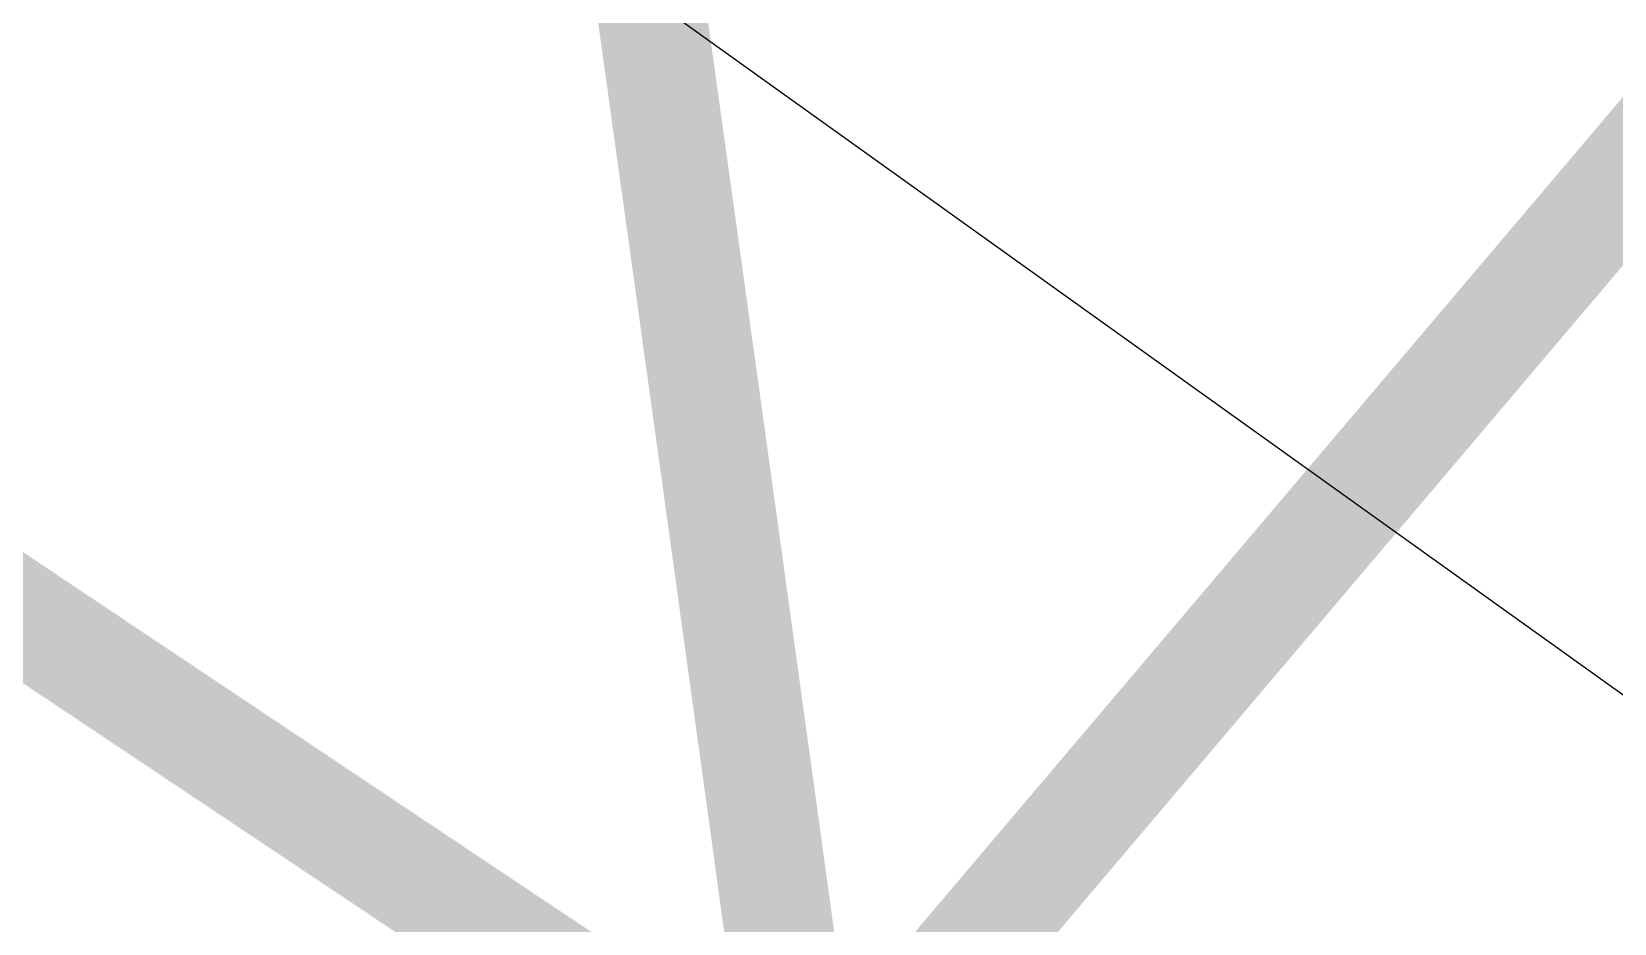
# Model space of a CAD drawing. Header units: inches. Extents: x -7 to 348, y -14 to 159.
# Drawn here: x 47.4951 to 47.6795, y 36.9635 to 37.0674 of the extents above; entities that cross this region are included whole.
import ezdxf

# ---------------------------------------------------------------- set-up
doc = ezdxf.new("R2010")
doc.units = ezdxf.units.IN
for name, color, linetype in [('Bottom Solder', 6, 'Continuous'), ('Dimension', 6, 'Continuous'), ('Fabrication', 76, 'Continuous'), ('Top Layer', 1, 'Continuous')]:
    doc.layers.add(name, color=color, linetype=linetype)

msp = doc.modelspace()

# ---------------------------------------------------------------- hatches: boundary and pattern name
at = {"layer": 'Bottom Solder'}
h = msp.add_hatch(color=6, dxfattribs=at)
edge = h.paths.add_edge_path()
edge.add_arc((47.14133, 36.66332), 0.4016, 0, 360)

# ---------------------------------------------------------------- linework, layer by layer
at = {"layer": 'Dimension', "const_width": 0.254}
for points in [[(58.31, 19.467, 1), (13.31, 19.467, 1)], [(54.56034, 19.46693, 1), (17.06033, 19.46693, 1)]]:
    msp.add_lwpolyline(points, format="xyb", close=True, dxfattribs=at)
at = {"layer": 'Fabrication', "const_width": 0.0127}
for points in [[(47.58559, 36.93795), (51.66361, 41.75183)], [(47.58559, 36.93795), (51.66361, 41.75183)], [(47.58559, 36.93795), (51.66361, 41.75183)], [(47.58559, 36.93795), (51.66361, 41.75183)], [(47.56647, 37.07619), (47.56789, 37.06599)], [(47.56647, 37.07619), (47.56789, 37.06599)], [(47.56789, 37.06599), (47.5691, 37.05728)], [(47.56789, 37.06599), (47.5691, 37.05728)], [(47.5691, 37.05728), (47.57017, 37.04959)], [(47.5691, 37.05728), (47.57017, 37.04959)], [(47.57017, 37.04959), (47.57111, 37.04286)], [(47.57017, 37.04959), (47.57111, 37.04286)], [(47.57111, 37.04286), (47.57197, 37.03667)], [(47.57111, 37.04286), (47.57197, 37.03667)], [(47.57197, 37.03667), (47.57275, 37.03099)], [(47.57197, 37.03667), (47.57275, 37.03099)], [(47.57275, 37.03099), (47.57348, 37.0258)], [(47.57275, 37.03099), (47.57348, 37.0258)], [(47.57348, 37.0258), (47.57413, 37.02107)], [(47.57348, 37.0258), (47.57413, 37.02107)], [(47.57413, 37.02107), (47.57473, 37.01678)], [(47.57413, 37.02107), (47.57473, 37.01678)], [(47.57473, 37.01678), (47.5753, 37.0126)], [(47.57473, 37.01678), (47.5753, 37.0126)], [(47.5753, 37.0126), (47.57583, 37.00882)], [(47.5753, 37.0126), (47.57583, 37.00882)], [(47.57583, 37.00882), (47.57634, 37.00514)], [(47.57583, 37.00882), (47.57634, 37.00514)], [(47.57634, 37.00514), (47.57683, 37.00154)], [(47.57634, 37.00514), (47.57683, 37.00154)], [(47.57683, 37.00154), (47.57728, 36.99832)], [(47.57683, 37.00154), (47.57728, 36.99832)], [(47.57728, 36.99832), (47.57771, 36.99517)], [(47.57728, 36.99832), (47.57771, 36.99517)], [(47.57771, 36.99517), (47.57814, 36.99211)], [(47.57771, 36.99517), (47.57814, 36.99211)], [(47.57814, 36.99211), (47.57855, 36.98911)], [(47.57814, 36.99211), (47.57855, 36.98911)], [(47.57855, 36.98911), (47.57895, 36.9862)], [(47.57855, 36.98911), (47.57895, 36.9862)], [(47.57895, 36.9862), (47.57931, 36.98362)], [(47.57895, 36.9862), (47.57931, 36.98362)], [(47.57931, 36.98362), (47.57966, 36.9811)], [(47.57931, 36.98362), (47.57966, 36.9811)], [(47.57966, 36.9811), (47.58003, 36.97841)], [(47.57966, 36.9811), (47.58003, 36.97841)], [(47.58003, 36.97841), (47.58039, 36.9758)], [(47.58003, 36.97841), (47.58039, 36.9758)], [(47.58039, 36.9758), (47.58074, 36.97327)], [(47.58039, 36.9758), (47.58074, 36.97327)], [(47.58074, 36.97327), (47.5811, 36.9706)], [(47.58074, 36.97327), (47.5811, 36.9706)], [(47.5811, 36.9706), (47.58148, 36.96783)], [(47.5811, 36.9706), (47.58148, 36.96783)], [(47.58148, 36.96783), (47.58196, 36.96437)], [(47.58148, 36.96783), (47.58196, 36.96437)], [(47.58196, 36.96437), (47.58306, 36.95635)], [(47.58196, 36.96437), (47.58306, 36.95635)]]:
    msp.add_lwpolyline(points, dxfattribs=at)
msp.add_lwpolyline([(46.97932, 37.33343, -0.008618), (47.58559, 36.93795)], format="xyb", dxfattribs=at)
msp.add_lwpolyline([(46.97932, 37.33343, -0.008618), (47.58559, 36.93795)], format="xyb", dxfattribs=at)
msp.add_lwpolyline([(46.97932, 37.33343, -0.008618), (47.58559, 36.93795)], format="xyb", dxfattribs=at)
msp.add_lwpolyline([(46.97932, 37.33343, -0.008618), (47.58559, 36.93795)], format="xyb", dxfattribs=at)
at = {"layer": 'Fabrication', "const_width": 0.00635}
for points in [[(47.56471, 37.06599, 1), (47.57106, 37.06599, 1)], [(47.56471, 37.06599, 1), (47.57106, 37.06599, 1)], [(47.56471, 37.06599, 1), (47.57106, 37.06599, 1)], [(47.56471, 37.06599, 1), (47.57106, 37.06599, 1)], [(47.56592, 37.05728, 1), (47.57227, 37.05728, 1)], [(47.56592, 37.05728, 1), (47.57227, 37.05728, 1)], [(47.56592, 37.05728, 1), (47.57227, 37.05728, 1)], [(47.56592, 37.05728, 1), (47.57227, 37.05728, 1)], [(47.56699, 37.04959, 1), (47.57334, 37.04959, 1)], [(47.56699, 37.04959, 1), (47.57334, 37.04959, 1)], [(47.56699, 37.04959, 1), (47.57334, 37.04959, 1)], [(47.56699, 37.04959, 1), (47.57334, 37.04959, 1)], [(47.56793, 37.04286, 1), (47.57428, 37.04286, 1)], [(47.56793, 37.04286, 1), (47.57428, 37.04286, 1)], [(47.56793, 37.04286, 1), (47.57428, 37.04286, 1)], [(47.56793, 37.04286, 1), (47.57428, 37.04286, 1)], [(47.56879, 37.03667, 1), (47.57514, 37.03667, 1)], [(47.56879, 37.03667, 1), (47.57514, 37.03667, 1)], [(47.56879, 37.03667, 1), (47.57514, 37.03667, 1)], [(47.56879, 37.03667, 1), (47.57514, 37.03667, 1)], [(47.56958, 37.03099, 1), (47.57593, 37.03099, 1)], [(47.56958, 37.03099, 1), (47.57593, 37.03099, 1)], [(47.56958, 37.03099, 1), (47.57593, 37.03099, 1)], [(47.56958, 37.03099, 1), (47.57593, 37.03099, 1)], [(47.5703, 37.0258, 1), (47.57665, 37.0258, 1)], [(47.5703, 37.0258, 1), (47.57665, 37.0258, 1)], [(47.5703, 37.0258, 1), (47.57665, 37.0258, 1)], [(47.5703, 37.0258, 1), (47.57665, 37.0258, 1)], [(47.57096, 37.02107, 1), (47.57731, 37.02107, 1)], [(47.57096, 37.02107, 1), (47.57731, 37.02107, 1)], [(47.57096, 37.02107, 1), (47.57731, 37.02107, 1)], [(47.57096, 37.02107, 1), (47.57731, 37.02107, 1)], [(47.57155, 37.01678, 1), (47.5779, 37.01678, 1)], [(47.57155, 37.01678, 1), (47.5779, 37.01678, 1)], [(47.57155, 37.01678, 1), (47.5779, 37.01678, 1)], [(47.57155, 37.01678, 1), (47.5779, 37.01678, 1)], [(47.57213, 37.0126, 1), (47.57848, 37.0126, 1)], [(47.57213, 37.0126, 1), (47.57848, 37.0126, 1)], [(47.57213, 37.0126, 1), (47.57848, 37.0126, 1)], [(47.57213, 37.0126, 1), (47.57848, 37.0126, 1)], [(47.57265, 37.00882, 1), (47.579, 37.00882, 1)], [(47.57265, 37.00882, 1), (47.579, 37.00882, 1)], [(47.57265, 37.00882, 1), (47.579, 37.00882, 1)], [(47.57265, 37.00882, 1), (47.579, 37.00882, 1)], [(47.57316, 37.00514, 1), (47.57951, 37.00514, 1)], [(47.57316, 37.00514, 1), (47.57951, 37.00514, 1)], [(47.57316, 37.00514, 1), (47.57951, 37.00514, 1)], [(47.57316, 37.00514, 1), (47.57951, 37.00514, 1)], [(47.57366, 37.00154, 1), (47.58001, 37.00154, 1)], [(47.57366, 37.00154, 1), (47.58001, 37.00154, 1)], [(47.57366, 37.00154, 1), (47.58001, 37.00154, 1)], [(47.57366, 37.00154, 1), (47.58001, 37.00154, 1)], [(47.5741, 36.99832, 1), (47.58045, 36.99832, 1)], [(47.5741, 36.99832, 1), (47.58045, 36.99832, 1)], [(47.5741, 36.99832, 1), (47.58045, 36.99832, 1)], [(47.5741, 36.99832, 1), (47.58045, 36.99832, 1)], [(47.57454, 36.99517, 1), (47.58089, 36.99517, 1)], [(47.57454, 36.99517, 1), (47.58089, 36.99517, 1)], [(47.57454, 36.99517, 1), (47.58089, 36.99517, 1)], [(47.57454, 36.99517, 1), (47.58089, 36.99517, 1)], [(47.57496, 36.99211, 1), (47.58131, 36.99211, 1)], [(47.57496, 36.99211, 1), (47.58131, 36.99211, 1)], [(47.57496, 36.99211, 1), (47.58131, 36.99211, 1)], [(47.57496, 36.99211, 1), (47.58131, 36.99211, 1)], [(47.57538, 36.98911, 1), (47.58173, 36.98911, 1)], [(47.57538, 36.98911, 1), (47.58173, 36.98911, 1)], [(47.57538, 36.98911, 1), (47.58173, 36.98911, 1)], [(47.57538, 36.98911, 1), (47.58173, 36.98911, 1)], [(47.57578, 36.9862, 1), (47.58213, 36.9862, 1)], [(47.57578, 36.9862, 1), (47.58213, 36.9862, 1)], [(47.57578, 36.9862, 1), (47.58213, 36.9862, 1)], [(47.57578, 36.9862, 1), (47.58213, 36.9862, 1)], [(47.57613, 36.98362, 1), (47.58248, 36.98362, 1)], [(47.57613, 36.98362, 1), (47.58248, 36.98362, 1)], [(47.57613, 36.98362, 1), (47.58248, 36.98362, 1)], [(47.57613, 36.98362, 1), (47.58248, 36.98362, 1)], [(47.57648, 36.9811, 1), (47.58283, 36.9811, 1)], [(47.57648, 36.9811, 1), (47.58283, 36.9811, 1)], [(47.57648, 36.9811, 1), (47.58283, 36.9811, 1)], [(47.57648, 36.9811, 1), (47.58283, 36.9811, 1)], [(47.57685, 36.97841, 1), (47.5832, 36.97841, 1)], [(47.57685, 36.97841, 1), (47.5832, 36.97841, 1)], [(47.57685, 36.97841, 1), (47.5832, 36.97841, 1)], [(47.57685, 36.97841, 1), (47.5832, 36.97841, 1)], [(47.57721, 36.9758, 1), (47.58356, 36.9758, 1)], [(47.57721, 36.9758, 1), (47.58356, 36.9758, 1)], [(47.57721, 36.9758, 1), (47.58356, 36.9758, 1)], [(47.57721, 36.9758, 1), (47.58356, 36.9758, 1)], [(47.57756, 36.97327, 1), (47.58391, 36.97327, 1)], [(47.57756, 36.97327, 1), (47.58391, 36.97327, 1)], [(47.57756, 36.97327, 1), (47.58391, 36.97327, 1)], [(47.57756, 36.97327, 1), (47.58391, 36.97327, 1)], [(47.57793, 36.9706, 1), (47.58428, 36.9706, 1)], [(47.57793, 36.9706, 1), (47.58428, 36.9706, 1)], [(47.57793, 36.9706, 1), (47.58428, 36.9706, 1)], [(47.57793, 36.9706, 1), (47.58428, 36.9706, 1)], [(47.57831, 36.96783, 1), (47.58466, 36.96783, 1)], [(47.57831, 36.96783, 1), (47.58466, 36.96783, 1)], [(47.57831, 36.96783, 1), (47.58466, 36.96783, 1)], [(47.57831, 36.96783, 1), (47.58466, 36.96783, 1)], [(47.57878, 36.96437, 1), (47.58513, 36.96437, 1)], [(47.57878, 36.96437, 1), (47.58513, 36.96437, 1)], [(47.57878, 36.96437, 1), (47.58513, 36.96437, 1)], [(47.57878, 36.96437, 1), (47.58513, 36.96437, 1)]]:
    msp.add_lwpolyline(points, format="xyb", close=True, dxfattribs=at)
at = {"layer": 'Top Layer'}
msp.add_line((47.53425, 37.09493), (48.65666, 36.29062), dxfattribs=at)
at = {"layer": 'Top Layer', "const_width": 2.032}
msp.add_lwpolyline([(23.95966, 38.67549, -0.53877), (58.06216, 22.88544)], format="xyb", dxfattribs=at)

doc.saveas('drawing.dxf')
